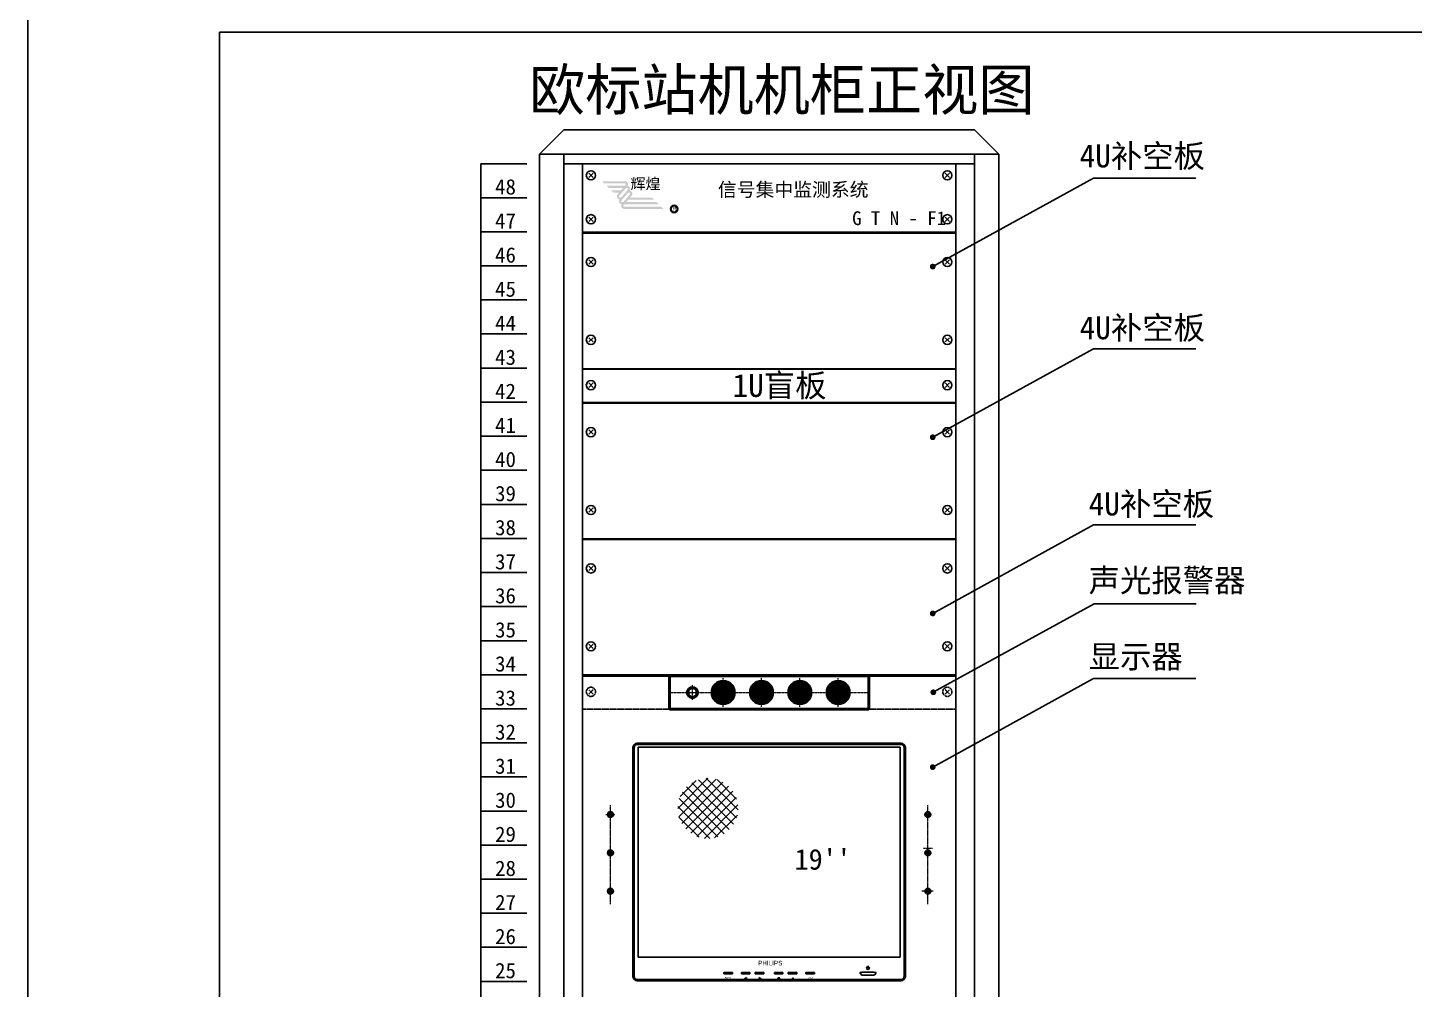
# Model space of a CAD drawing. Extents: x -75138 to 15640, y -12340 to 70479.
# Drawn here: x 3040 to 4848, y -7699 to -6444 of the extents above; entities that cross this region are included whole.
import ezdxf
from ezdxf.enums import TextEntityAlignment as Align

# ---------------------------------------------------------------- set-up
doc = ezdxf.new("R2010")
doc.units = 0
doc.linetypes.add('CENTER', pattern=[2, 1.25, -0.25, 0.25, -0.25])
doc.linetypes.add('PHANTOM2', pattern=[1.25, 0.625, -0.125, 0.125, -0.125, 0.125, -0.125])
doc.layers.get('0').update_dxf_attribs({"linetype": 'CONTINUOUS'})
doc.layers.add('中心线', color=1, linetype='CENTER', lineweight=18)
doc.layers.add('轮廓', color=7, linetype='CONTINUOUS', lineweight=50)
for name, color, linetype in [('假设轮廓', 4, 'PHANTOM2'), ('尺寸线', 3, 'CONTINUOUS'), ('轮廓线', 7, 'CONTINUOUS')]:
    doc.layers.add(name, color=color, linetype=linetype)
doc.styles.add('Ht', font='SIMHEI.TTF')
doc.styles.get("Standard").update_dxf_attribs({"font": 'SIMFANG.TTF'})
doc.styles.add('仿宋', font='SIMFANG.TTF')
doc.styles.add('仿宋3.5', font='SIMFANG.TTF', dxfattribs={"width": 0.7, "height": 3.5})
doc.styles.add('宋体', font='SimSun.ttf')
doc.styles.add('黑', font='SIMHEI.TTF')
doc.dimstyles.new('ISO-25', dxfattribs={"dimtxt": 2.5, "dimasz": 2.5, "dimexe": 1.25, "dimexo": 0.625, "dimtad": 1, "dimdsep": 46, "dimtxsty": 'Standard', "dimcen": 2.5, "dimadec": 0, "dimazin": 0, "dimtfac": 1, "dimtmove": 0, "dimatfit": 3, "dimfxl": 0, "dimarcsym": 0})

# ---------------------------------------------------------------- blocks, each defined once
blk = doc.blocks.new('声光报警器')
for p, q in [((4860.6, 1785.9), (4373.6, 1785.9)), ((4381.7, 1761.2), (4387.4, 1766.9)), ((4381.7, 1766.9), (4387.4, 1761.2)), ((4852.4, 1766.9), (4846.7, 1761.2)), ((4852.4, 1761.2), (4846.7, 1766.9)), ((4860.6, 1741.4), (4373.6, 1741.4))]:
    blk.add_line(p, q)
for centre in [(4384.6, 1764.1), (4849.6, 1764.1)]:
    blk.add_circle(centre, 6)
at = {"layer": '中心线'}
for p, q in [((4517.1, 1753.7), (4517.1, 1773.1)), ((4557.1, 1744.5), (4557.1, 1782)), ((4607.1, 1744.7), (4607.1, 1782.3)), ((4657.1, 1744.7), (4657.1, 1782.3)), ((4707.1, 1744.5), (4707.1, 1782)), ((4487.1, 1763.2), (4747.1, 1763.2))]:
    blk.add_line(p, q, dxfattribs=at)
at = {"layer": '假设轮廓', "color": 3, "linetype": 'ByBlock', "const_width": 15}
blk.add_lwpolyline([(4549.6, 1763.2, 1), (4564.6, 1763.2, 1)], format="xyb", close=True, dxfattribs=at)
at = {"layer": '假设轮廓', "color": 2, "linetype": 'ByBlock', "const_width": 15}
blk.add_lwpolyline([(4599.6, 1763.2, 1), (4614.6, 1763.2, 1)], format="xyb", close=True, dxfattribs=at)
at = {"layer": '假设轮廓', "color": 6, "linetype": 'ByBlock', "const_width": 15}
blk.add_lwpolyline([(4649.6, 1763.2, 1), (4664.6, 1763.2, 1)], format="xyb", close=True, dxfattribs=at)
at = {"layer": '假设轮廓', "color": 1, "linetype": 'ByBlock', "const_width": 15}
blk.add_lwpolyline([(4699.6, 1763.2, 1), (4714.6, 1763.2, 1)], format="xyb", close=True, dxfattribs=at)
at = {"layer": '假设轮廓', "color": 7, "linetype": 'ByBlock'}
blk.add_circle((4557.1, 1763.2), 12, dxfattribs=at)
at = {"layer": '轮廓'}
for p, q in [((4487.1, 1741.4), (4487.1, 1785)), ((4487.1, 1785), (4747.1, 1785)), ((4747.1, 1741.4), (4747.1, 1785)), ((4487.1, 1741.4), (4747.1, 1741.4))]:
    blk.add_line(p, q, dxfattribs=at)
for centre, radius in [((4557.1, 1763.2), 14.5), ((4557.1, 1763.2), 12), ((4607.1, 1763.2), 14.5), ((4607.1, 1763.2), 12), ((4657.1, 1763.2), 14.5), ((4657.1, 1763.2), 12), ((4707.1, 1763.2), 14.5), ((4707.1, 1763.2), 12), ((4517.1, 1763.2), 6.75), ((4517.1, 1763.2), 6)]:
    blk.add_circle(centre, radius, dxfattribs=at)
blk = doc.blocks.new('图框')
blk.add_line((3441.05, 1159.74), (3441.05, 1456.74))
at = {"color": 1, "lineweight": -3}
for p, q in [((3466.05, 1164.74), (3466.05, 1451.74)), ((3466.05, 1451.74), (3856.05, 1451.74))]:
    blk.add_line(p, q, dxfattribs=at)
at = {"style": '仿宋3.5', "width": 0.8}
for tag, p in [('车站站名', (3771.33, 1184.32)), ('图纸名称', (3771.41, 1173.86))]:
    blk.add_attdef(tag, text='', height=4, dxfattribs=at).set_placement(p, align=Align.MIDDLE)

msp = doc.modelspace()

# ---------------------------------------------------------------- hatches: boundary and pattern name
h = msp.add_hatch(color=1)
h.paths.add_polyline_path([(3878, -6680.9, 1), (3887.6, -6680.9, 1)])
h.paths.add_polyline_path([(3886.9, -6680.9, -1), (3878.7, -6680.9, -1)], flags=16)
at = {"layer": '中心线'}
msp.add_hatch(color=1, dxfattribs=at).paths.add_polyline_path([(3818.5, -6647.6, -0.63707), (3819.5, -6649.6), (3809, -6662, 0.572844), (3811.4, -6668.6, -0.047054), (3811.8, -6668), (3813.6, -6665.8), (3812.1, -6665.8, -0.63707), (3811.2, -6663.8), (3821.7, -6651.4, 0.63707), (3818.5, -6644.7), (3788.9, -6644.7), (3791.8, -6647.6)])
h = msp.add_hatch(color=1, dxfattribs=at)
h.paths.add_polyline_path([(3816.1, -6653.6), (3818.5, -6650.7), (3794.9, -6650.7), (3797.8, -6653.6)])
h.paths.add_polyline_path([(3800.9, -6656.7), (3803.8, -6659.6), (3811, -6659.6), (3813.5, -6656.7)])
h = msp.add_hatch(color=1, dxfattribs=at)
h.paths.add_polyline_path([(3811.8, -6668.2, 0.572844), (3814.2, -6674.8, -0.047054), (3814.6, -6674.2), (3816.4, -6672), (3814.9, -6672, -0.63707), (3814, -6670), (3824.5, -6657.6, 0.572844), (3822.1, -6650.9, -0.047054), (3821.7, -6651.6), (3819.8, -6653.7), (3821.3, -6653.7, -0.63707), (3822.3, -6655.7)])
h.paths.add_polyline_path([(3814.6, -6674.2, 0.63707), (3817.7, -6680.9), (3869, -6680.9), (3866.1, -6678), (3817.7, -6678, -0.63707), (3816.8, -6676), (3827.3, -6663.6, 0.572844), (3824.9, -6656.9, -0.047054), (3824.5, -6657.6), (3822.6, -6659.7), (3824.1, -6659.7, -0.63707), (3825.1, -6661.7)])
h.paths.add_polyline_path([(3822.8, -6668.9), (3857, -6668.9), (3854.1, -6666), (3825.2, -6666)], flags=16)
h.paths.add_polyline_path([(3820.2, -6672), (3817.8, -6674.9), (3863, -6674.9), (3860.1, -6672)], flags=16)
at = {"layer": '尺寸线'}
h = msp.add_hatch(dxfattribs=at)
h.set_pattern_fill('NET', color=256, scale=2.75, angle=45, style=0)
h.set_pattern_definition([(45, (-6508.1504, -4732.681), (-6.173926, 6.173926), []), (135, (-6508.1504, -4732.681), (-6.173926, -6.173926), [])])
h.paths.add_polyline_path([(3887.4, -7462.8, 1), (3966.2, -7462.8, 1)])

# ---------------------------------------------------------------- linework, layer by layer
for p, q in [((3738.7, -6577.8), (3707.2, -6609.3)), ((3738.7, -6577.8), (4274.7, -6577.8)), ((4274.7, -6577.8), (4306.2, -6609.3)), ((3707.2, -6609.3), (3707.2, -8812.3)), ((3707.2, -6609.3), (4306.2, -6609.3)), ((3738.7, -6609.3), (3738.7, -8799.8)), ((4274.7, -6609.3), (4274.7, -8799.8)), ((4306.2, -6609.3), (4306.2, -8812.3)), ((3738.7, -6621.8), (4274.7, -6621.8)), ((3763.2, -6621.8), (3763.2, -8799.8)), ((3771.4, -6634.3), (3777, -6639.9)), ((3771.4, -6639.9), (3777, -6634.3)), ((4242, -6639.9), (4236.4, -6634.3)), ((4242, -6634.3), (4236.4, -6639.9)), ((4250.2, -6621.8), (4250.2, -8799.8)), ((3771.4, -6697.1), (3777, -6691.4)), ((3771.4, -6691.4), (3777, -6697.1)), ((4242, -6691.4), (4236.4, -6697.1)), ((4242, -6697.1), (4236.4, -6691.4)), ((4250.2, -6711.2), (3763.2, -6711.2)), ((4250.2, -6711.2), (3763.2, -6711.2)), ((4250.2, -6712.3), (3763.2, -6712.3)), ((3771.4, -6752.8), (3777, -6747.2)), ((3771.4, -6747.2), (3777, -6752.8)), ((4236.4, -6747.2), (4242, -6752.8)), ((4236.4, -6752.8), (4242, -6747.2)), ((3771.4, -6848.8), (3777, -6854.4)), ((3771.4, -6854.4), (3777, -6848.8)), ((4236.4, -6854.4), (4242, -6848.8)), ((4236.4, -6848.8), (4242, -6854.4)), ((4250.2, -6889.3), (3763.2, -6889.3)), ((4250.2, -6889.8), (3763.2, -6889.8)), ((3771.4, -6913.6), (3777, -6907.9)), ((3771.4, -6907.9), (3777, -6913.6)), ((4242, -6907.9), (4236.4, -6913.6)), ((4242, -6913.6), (4236.4, -6907.9)), ((4250.2, -6933.4), (3763.2, -6933.4)), ((4250.2, -6934.3), (3763.2, -6934.3)), ((3771.4, -6969.2), (3777, -6974.8)), ((3771.4, -6974.8), (3777, -6969.2)), ((4236.4, -6974.8), (4242, -6969.2)), ((4236.4, -6969.2), (4242, -6974.8)), ((3771.4, -7076.4), (3777, -7070.8)), ((3771.4, -7070.8), (3777, -7076.4)), ((4236.4, -7070.8), (4242, -7076.4)), ((4236.4, -7076.4), (4242, -7070.8)), ((4250.2, -7111.3), (3763.2, -7111.3)), ((4250.2, -7111.5), (3763.2, -7111.5)), ((4250.2, -7112.1), (3763.2, -7112.1)), ((4250.2, -7112.1), (3763.2, -7112.1)), ((3771.4, -7152.7), (3777, -7147)), ((3771.4, -7147), (3777, -7152.7)), ((4236.4, -7147), (4242, -7152.7)), ((4236.4, -7152.7), (4242, -7147)), ((3771.4, -7248.6), (3777, -7254.3)), ((3771.4, -7254.3), (3777, -7248.6)), ((4236.4, -7254.3), (4242, -7248.6)), ((4236.4, -7248.6), (4242, -7254.3)), ((4250.2, -7289), (3763.2, -7289)), ((4250.2, -7289.6), (3763.2, -7289.6)), ((4177.6, -7382.8), (3835.7, -7382.8)), ((3835.7, -7382.8), (3835.7, -7657.1)), ((4177.6, -7382.8), (4177.6, -7657.1)), ((4177.6, -7657.1), (3835.7, -7657.1)), ((4135.7, -7671.4), (4135.7, -7668.2)), ((3947.7, -7678.8), (3947.7, -7676.8)), ((3947.7, -7676.8), (3958.7, -7676.8)), ((3947.7, -7678.8), (3958.7, -7678.8)), ((3958.7, -7678.8), (3958.7, -7676.8)), ((3970.7, -7678.8), (3970.7, -7676.8)), ((3970.7, -7676.8), (3981.7, -7676.8)), ((3970.7, -7678.8), (3981.7, -7678.8)), ((3974.6, -7685), (3977.1, -7683.6)), ((3974.6, -7685), (3977.1, -7686.5)), ((3977.1, -7683.6), (3977.1, -7686.5)), ((3981.7, -7678.8), (3981.7, -7676.8)), ((3988.7, -7676.8), (3999.7, -7676.8)), ((3988.7, -7678.8), (3988.7, -7676.8)), ((3988.7, -7678.8), (3999.7, -7678.8)), ((3996.1, -7685), (3993.6, -7683.6)), ((3993.6, -7683.6), (3993.6, -7686.5)), ((3996.1, -7685), (3993.6, -7686.5)), ((3999.7, -7678.8), (3999.7, -7676.8)), ((4024.7, -7676.8), (4013.7, -7676.8)), ((4013.7, -7678.8), (4013.7, -7676.8)), ((4024.7, -7678.8), (4013.7, -7678.8)), ((4017.9, -7684), (4020.8, -7684)), ((4019.3, -7686.5), (4017.9, -7684)), ((4019.3, -7686.5), (4020.8, -7684)), ((4024.7, -7678.8), (4024.7, -7676.8)), ((4031.7, -7678.8), (4031.7, -7676.8)), ((4042.7, -7676.8), (4031.7, -7676.8)), ((4042.7, -7678.8), (4031.7, -7678.8)), ((4037.6, -7684), (4036.2, -7686.5)), ((4036.2, -7686.5), (4039, -7686.5)), ((4037.6, -7684), (4039, -7686.5)), ((4042.7, -7678.8), (4042.7, -7676.8)), ((4054.7, -7678.8), (4054.7, -7676.8)), ((4065.7, -7676.8), (4054.7, -7676.8)), ((4065.7, -7678.8), (4054.7, -7678.8)), ((4065.7, -7678.8), (4065.7, -7676.8)), ((4125.2, -7676.8), (4127, -7679.8)), ((4127.8, -7680.3), (4143.5, -7680.3)), ((4146.2, -7676.8), (4144.4, -7679.8))]:
    msp.add_line(p, q)
at = {"color": 0, "linetype": 'Continuous'}
for p, q in [((3797.7, -7470), (3797.7, -7471.6)), ((3798.9, -7470), (3797.7, -7470)), ((3798.9, -7470), (3798.9, -7468.8)), ((3800.5, -7468.8), (3798.9, -7468.8)), ((3800.5, -7470), (3800.5, -7468.8)), ((3800.5, -7470), (3801.7, -7470)), ((3801.7, -7470), (3801.7, -7471.6)), ((4211.7, -7470), (4211.7, -7471.6)), ((4212.9, -7470), (4211.7, -7470)), ((4212.9, -7470), (4212.9, -7468.8)), ((4212.9, -7468.8), (4214.5, -7468.8)), ((4214.5, -7470), (4214.5, -7468.8)), ((4214.5, -7470), (4215.7, -7470)), ((4215.7, -7470), (4215.7, -7471.6)), ((3798.9, -7471.6), (3797.7, -7471.6)), ((3798.9, -7471.6), (3798.9, -7472.8)), ((3800.5, -7472.8), (3798.9, -7472.8)), ((3800.5, -7471.6), (3800.5, -7472.8)), ((3800.5, -7471.6), (3801.7, -7471.6)), ((4212.9, -7471.6), (4211.7, -7471.6)), ((4212.9, -7471.6), (4212.9, -7472.8)), ((4212.9, -7472.8), (4214.5, -7472.8)), ((4214.5, -7471.6), (4215.7, -7471.6)), ((4214.5, -7471.6), (4214.5, -7472.8)), ((3797.7, -7520), (3797.7, -7521.6)), ((3798.9, -7520), (3797.7, -7520)), ((3798.9, -7521.6), (3797.7, -7521.6)), ((3798.9, -7520), (3798.9, -7518.8)), ((3800.5, -7518.8), (3798.9, -7518.8)), ((3798.9, -7521.6), (3798.9, -7522.8)), ((3800.5, -7522.8), (3798.9, -7522.8)), ((3800.5, -7520), (3800.5, -7518.8)), ((3800.5, -7520), (3801.7, -7520)), ((3800.5, -7521.6), (3800.5, -7522.8)), ((3800.5, -7521.6), (3801.7, -7521.6)), ((3801.7, -7520), (3801.7, -7521.6)), ((4211.7, -7520), (4211.7, -7521.6)), ((4212.9, -7520), (4211.7, -7520)), ((4212.9, -7521.6), (4211.7, -7521.6)), ((4212.9, -7520), (4212.9, -7518.8)), ((4212.9, -7518.8), (4214.5, -7518.8)), ((4212.9, -7521.6), (4212.9, -7522.8)), ((4212.9, -7522.8), (4214.5, -7522.8)), ((4214.5, -7520), (4214.5, -7518.8)), ((4214.5, -7520), (4215.7, -7520)), ((4214.5, -7521.6), (4215.7, -7521.6)), ((4214.5, -7521.6), (4214.5, -7522.8)), ((4215.7, -7520), (4215.7, -7521.6)), ((3797.7, -7570), (3797.7, -7571.6)), ((3798.9, -7570), (3797.7, -7570)), ((3798.9, -7571.6), (3797.7, -7571.6)), ((3798.9, -7570), (3798.9, -7568.8)), ((3800.5, -7568.8), (3798.9, -7568.8)), ((3798.9, -7571.6), (3798.9, -7572.8)), ((3800.5, -7572.8), (3798.9, -7572.8)), ((3800.5, -7570), (3800.5, -7568.8)), ((3800.5, -7570), (3801.7, -7570)), ((3800.5, -7571.6), (3800.5, -7572.8)), ((3800.5, -7571.6), (3801.7, -7571.6)), ((3801.7, -7570), (3801.7, -7571.6)), ((4211.7, -7570), (4211.7, -7571.6)), ((4212.9, -7570), (4211.7, -7570)), ((4212.9, -7571.6), (4211.7, -7571.6)), ((4212.9, -7570), (4212.9, -7568.8)), ((4212.9, -7568.8), (4214.5, -7568.8)), ((4212.9, -7571.6), (4212.9, -7572.8)), ((4212.9, -7572.8), (4214.5, -7572.8)), ((4214.5, -7570), (4214.5, -7568.8)), ((4214.5, -7570), (4215.7, -7570)), ((4214.5, -7571.6), (4215.7, -7571.6)), ((4214.5, -7571.6), (4214.5, -7572.8)), ((4215.7, -7570), (4215.7, -7571.6))]:
    msp.add_line(p, q, dxfattribs=at)
for centre in [(3774.2, -6637.1), (4239.2, -6637.1), (3774.2, -6694.3), (4239.2, -6694.3), (3774.2, -6750), (4239.2, -6750), (3774.2, -6851.6), (4239.2, -6851.6), (3774.2, -6910.8), (4239.2, -6910.8), (3774.2, -6972), (4239.2, -6972), (3774.2, -7073.6), (4239.2, -7073.6), (3774.2, -7149.8), (4239.2, -7149.8), (3774.2, -7251.4), (4239.2, -7251.4)]:
    msp.add_circle(centre, 6)
at = {"color": 1}
for radius in [4.78, 4.1]:
    msp.add_circle((3882.8, -6680.9), radius, dxfattribs=at)
at = {"color": 0, "linetype": 'Continuous'}
for centre in [(3799.7, -7470.8), (4213.7, -7470.8), (3799.7, -7520.8), (4213.7, -7520.8), (3799.7, -7570.8), (4213.7, -7570.8)]:
    msp.add_circle(centre, 3.94, dxfattribs=at)
for centre, radius, start, end in [((4135.7, -7780), 103.7, 84.1911, 95.8089), ((4127.8, -7679.3), 1, 210.647, 270), ((4135.7, -7671.1), 1.9, 110.4371, 65.0863), ((4143.5, -7679.3), 1, 270, 329.353)]:
    msp.add_arc(centre, radius, start, end)
at = {"layer": '中心线'}
for p, q in [((3799.7, -7587.6), (3799.7, -7458.7)), ((3799.7, -7583.5), (3799.7, -7462.4)), ((4213.7, -7587.6), (4213.7, -7458.7)), ((4213.7, -7583.5), (4213.7, -7462.4)), ((3793.5, -7470.8), (3805.4, -7470.8)), ((4219.8, -7515.2), (4207.9, -7515.2)), ((4220.7, -7570.8), (4206, -7570.8))]:
    msp.add_line(p, q, dxfattribs=at)
at = {"layer": '尺寸线'}
for p, q in [((3630.8, -6621.8), (3690.8, -6621.8)), ((3630.8, -8755.4), (3630.8, -6621.8)), ((3630.8, -6666.2), (3690.8, -6666.2)), ((3630.8, -6666.2), (3690.8, -6666.2)), ((3630.8, -6710.7), (3690.8, -6710.7)), ((3630.8, -6710.7), (3630.8, -8755.4)), ((3630.8, -6755.1), (3690.8, -6755.1)), ((3630.8, -6799.6), (3690.8, -6799.6)), ((3630.8, -6844), (3690.8, -6844)), ((3630.8, -6888.5), (3690.8, -6888.5)), ((3630.8, -6932.9), (3690.8, -6932.9)), ((3630.8, -6977.4), (3690.8, -6977.4)), ((3630.8, -7021.8), (3690.8, -7021.8)), ((3630.8, -7066.3), (3690.8, -7066.3)), ((3630.8, -7110.7), (3690.8, -7110.7)), ((3630.8, -7155.2), (3690.8, -7155.2)), ((3630.8, -7199.6), (3690.8, -7199.6)), ((3630.8, -7244.1), (3690.8, -7244.1)), ((3630.8, -7288.5), (3690.8, -7288.5)), ((3630.8, -7333), (3690.8, -7333)), ((3630.8, -7377.4), (3690.8, -7377.4)), ((3630.8, -7421.9), (3690.8, -7421.9)), ((3630.8, -7466.3), (3690.8, -7466.3)), ((3630.8, -7510.8), (3690.8, -7510.8)), ((3630.8, -7555.2), (3690.8, -7555.2)), ((3630.8, -7599.7), (3690.8, -7599.7)), ((3630.8, -7644.1), (3690.8, -7644.1)), ((3630.8, -7688.6), (3690.8, -7688.6))]:
    msp.add_line(p, q, dxfattribs=at)
at = {"layer": '轮廓'}
for p, q in [((3763.2, -7289.6), (4250.2, -7289.6)), ((4178.7, -7378.8), (3834.7, -7378.8)), ((3829.7, -7383.8), (3829.7, -7681.8)), ((4183.7, -7383.8), (4183.7, -7681.8)), ((3834.7, -7686.8), (4178.7, -7686.8))]:
    msp.add_line(p, q, dxfattribs=at)
for centre, start, end in [((3834.7, -7383.8), 90, 180), ((4178.7, -7383.8), 0, 90), ((3834.7, -7681.8), 180, 270), ((4178.7, -7681.8), 270, 0)]:
    msp.add_arc(centre, 5, start, end, dxfattribs=at)

# ---------------------------------------------------------------- block references
at = {"xscale": 10.00048635606572, "yscale": 10.00048635606618, "zscale": 10.00048635606581}
msp.add_blockref('图框', (-31372.7, -20968.2), dxfattribs=at)
at = {"layer": '假设轮廓', "color": 7, "linetype": 'ByBlock'}
msp.add_blockref('声光报警器', (-610.4, -9074.9), dxfattribs=at)

# ---------------------------------------------------------------- texts
at = {"char_height": 14, "width": 353.131, "attachment_point": 5, "style": 'Ht'}
for s, insert in [('{\\H1.286x;信号集中监测系统}\\P{\\H1.143x;                 }', (4038.1, -6670.6)), ('{\\H1.143x;          \\H1.125x; G T N - F1}', (4115.7, -6693.1))]:
    msp.add_mtext(s, dxfattribs=dict(at, insert=insert))
at = {"color": 1, "insert": (3883.1, -6680.7), "char_height": 5.12, "width": 4.713, "attachment_point": 5, "style": '宋体'}
msp.add_mtext('{\\fArial|b0|i0|c0|p32;R}', dxfattribs=at)
at = {"attachment_point": 1}
for s, insert, char_height, width in [('{\\fﾺￚￌﾣﾤ|b0|i0|c134|p2;PHILIPS}', (3992.3, -7661.7), 6, 98.024), ('AUTO', (3949, -7683), 2.5, 7.63), ('{\\fￋￎￌﾣﾤ|b0|i0|c134|p54;OK}', (4058, -7683), 3, 7.63)]:
    msp.add_mtext(s, dxfattribs=dict(at, insert=insert, char_height=char_height, width=width))
at = {"layer": '中心线', "color": 1, "insert": (3825.8, -6640.8), "char_height": 14.4, "width": 72, "attachment_point": 1}
msp.add_mtext('{\\fSTXingkai|b0|i0|c134|p2;辉煌}', dxfattribs=at)
at = {"layer": '尺寸线', "style": '仿宋'}
for s, p in [('4U补空板', (4411.7, -6626.7)), ('4U补空板', (4411.7, -6850.9)), ('1U盲板', (3958.9, -6926.1)), ('4U补空板', (4423.5, -7080.7)), ('声光报警器', (4423.5, -7180.4)), ('显示器', (4423.5, -7279.8))]:
    msp.add_text(s, height=30, dxfattribs=at).set_placement(p)
at = {"layer": '尺寸线', "char_height": 20, "width": 83.799, "attachment_point": 1}
for s, insert in [('{\\fFangSong_GB2312|b0|i0|c134|p49;48}', (3649.2, -6642)), ('{\\fFangSong_GB2312|b0|i0|c134|p49;47}', (3649.2, -6686.5)), ('{\\fFangSong_GB2312|b0|i0|c134|p49;46}', (3649.2, -6730.9)), ('{\\fFangSong_GB2312|b0|i0|c134|p49;45}', (3649.2, -6775.4)), ('{\\fFangSong_GB2312|b0|i0|c134|p49;44}', (3649.2, -6819.8)), ('{\\fFangSong_GB2312|b0|i0|c134|p49;43}', (3649.2, -6864.3)), ('{\\fFangSong_GB2312|b0|i0|c134|p49;42}', (3649.2, -6908.7)), ('{\\fFangSong_GB2312|b0|i0|c134|p49;41}', (3649.2, -6953.2)), ('{\\fFangSong_GB2312|b0|i0|c134|p49;40}', (3649.2, -6997.6)), ('{\\fFangSong_GB2312|b0|i0|c134|p49;39}', (3649.2, -7042.1)), ('{\\fFangSong_GB2312|b0|i0|c134|p49;38}', (3649.2, -7086.5)), ('{\\fFangSong_GB2312|b0|i0|c134|p49;37}', (3649.2, -7131)), ('{\\fFangSong_GB2312|b0|i0|c134|p49;36}', (3649.2, -7175.4)), ('{\\fFangSong_GB2312|b0|i0|c134|p49;35}', (3649.2, -7219.9)), ('{\\fFangSong_GB2312|b0|i0|c134|p49;34}', (3649.2, -7264.3)), ('{\\fFangSong_GB2312|b0|i0|c134|p49;33}', (3649.2, -7308.8)), ('{\\fFangSong_GB2312|b0|i0|c134|p49;32}', (3649.2, -7353.2)), ('{\\fFangSong_GB2312|b0|i0|c134|p49;31}', (3649.2, -7397.7)), ('{\\fFangSong_GB2312|b0|i0|c134|p49;30}', (3649.2, -7442.1)), ('{\\fFangSong_GB2312|b0|i0|c134|p49;29}', (3649.2, -7486.6)), ('{\\fFangSong_GB2312|b0|i0|c134|p49;28}', (3649.2, -7531)), ('{\\fFangSong_GB2312|b0|i0|c134|p49;27}', (3649.2, -7575.5)), ('{\\fFangSong_GB2312|b0|i0|c134|p49;26}', (3649.2, -7619.9)), ('{\\fFangSong_GB2312|b0|i0|c134|p49;25}', (3649.2, -7664.4))]:
    msp.add_mtext(s, dxfattribs=dict(at, insert=insert))
at = {"layer": '轮廓', "insert": (4039.9, -7515.8), "char_height": 27, "width": 82.874, "attachment_point": 1}
msp.add_mtext("19''", dxfattribs=at)
at = {"layer": '轮廓线', "insert": (4023.2, -6528.4), "char_height": 53.72, "width": 763.256, "attachment_point": 5, "style": '黑'}
msp.add_mtext('欧标站机机柜正视图', dxfattribs=at)

# ---------------------------------------------------------------- leaders
at = {"layer": '尺寸线'}
for points in [[(4220.1, -6756.1), (4429.9, -6640.6), (4563.2, -6640.6)], [(4220.1, -6978.7), (4429.9, -6863.2), (4563.2, -6863.2)], [(4220.1, -7208.5), (4429.9, -7092.9), (4563.2, -7092.9)], [(4220.9, -7311.4), (4430.7, -7195.9), (4564, -7195.9)], [(4220.1, -7409), (4429.9, -7293.4), (4563.2, -7293.4)]]:
    msp.add_leader(points, dimstyle='ISO-25', override={"dimscale": 12, "dimtad": 0, "dimldrblk": 'DotSmall'}, dxfattribs=at)

doc.saveas('drawing.dxf')
